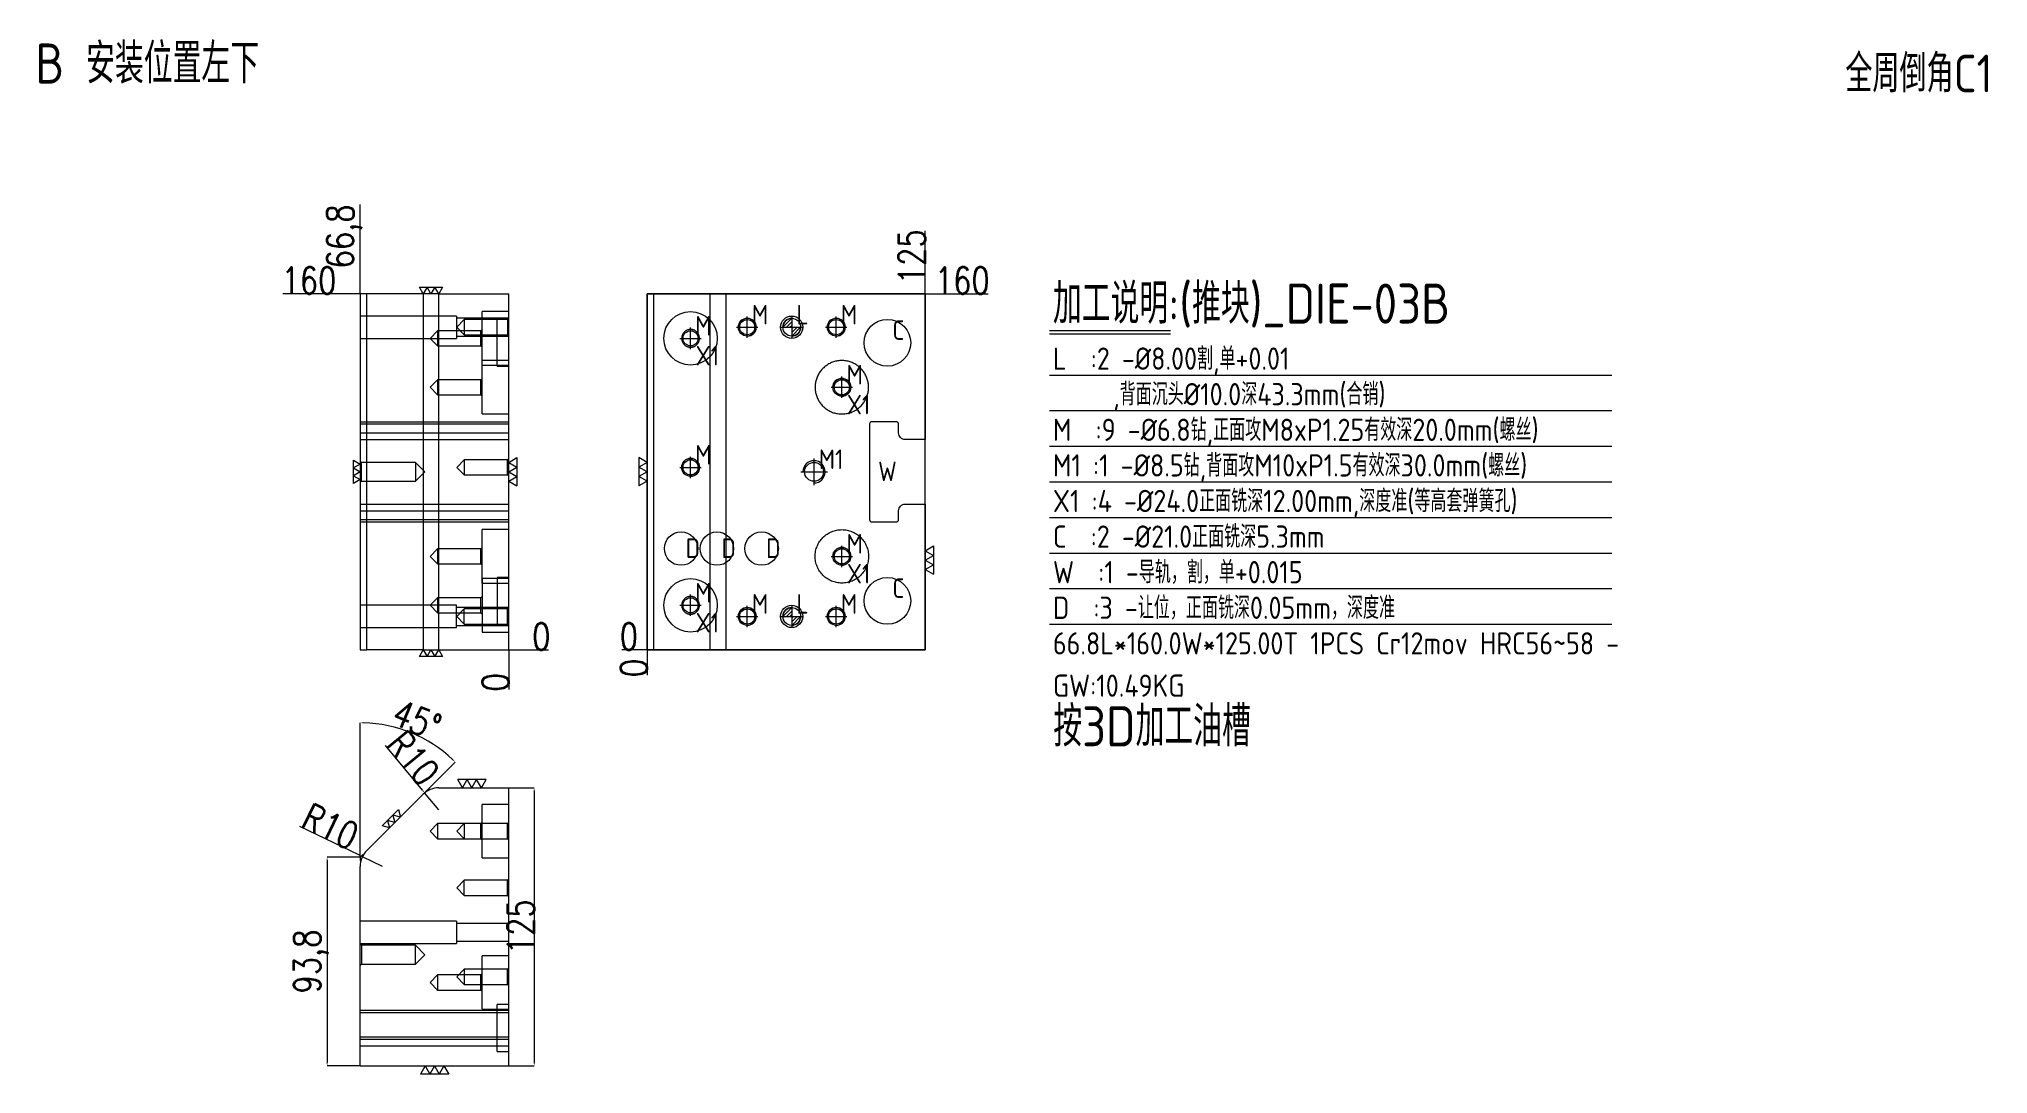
# Model space of a CAD drawing. Header units: millimetres. Extents: x 6620 to 7497, y 34779 to 35244.
import ezdxf

# ---------------------------------------------------------------- set-up
doc = ezdxf.new("R2010")
doc.units = ezdxf.units.MM
for name, pattern in [('CENTER', [0]), ('DASHED', [0]), ('DIVIDE', [0])]:
    doc.linetypes.add(name, pattern=pattern)
for name, color, linetype, lineweight in [('DIE', 20, 'Continuous', 20), ('DIE_W', 1, 'Continuous', 20), ('DIM', 4, 'Continuous', 20)]:
    doc.layers.add(name, color=color, linetype=linetype, lineweight=lineweight)
doc.styles.add('gbenor', font='gbenor.shx', dxfattribs={"bigfont": 'gbcbig.shx'})
doc.styles.add('TXT', font='txt.shx', dxfattribs={"width": 0.8, "bigfont": 'ctxt.shx'})
doc.dimstyles.new('零件', dxfattribs={"dimscale": 1.5, "dimtxt": 8, "dimasz": 1, "dimexe": 0, "dimexo": 0, "dimgap": 0, "dimtad": 1, "dimtxsty": 'TXT', "dimcen": 0, "dimclrd": 252, "dimclre": 252, "dimclrt": 4, "dimazin": 3, "dimtp": 0.001, "dimtm": 0.001, "dimtfac": 1, "dimtmove": 0, "dimatfit": 3, "dimlwd": 5, "dimlwe": 5})

# ---------------------------------------------------------------- blocks, each defined once
blk = doc.blocks.new('*D1109')
at = {"layer": 'Defpoints', "color": 0}
for p in [(6831.68, 34969.7), (6831.68, 34969.7), (6843.08, 34969.7)]:
    blk.add_point(p, dxfattribs=at)
at = {"layer": 'DIM', "color": 252, "lineweight": 5}
blk.add_line((6831.68, 34969.7), (6849.48, 34969.7), dxfattribs=at)
at = {"layer": 'DIM', "color": 4, "lineweight": 5, "insert": (6846.28, 34975.7), "char_height": 12, "attachment_point": 5, "style": 'TXT'}
blk.add_mtext('0', dxfattribs=at)
blk = doc.blocks.new('*D1110')
at = {"layer": 'Defpoints', "color": 0}
for p in [(6753.48, 35129.7), (6764.88, 35129.7), (6831.68, 34969.7)]:
    blk.add_point(p, dxfattribs=at)
at = {"layer": 'DIM', "color": 252, "lineweight": 5}
blk.add_line((6764.88, 35129.7), (6730.16, 35129.7), dxfattribs=at)
at = {"layer": 'DIM', "color": 4, "lineweight": 5, "insert": (6741.82, 35135.7), "char_height": 12, "attachment_point": 5, "style": 'TXT'}
blk.add_mtext('160', dxfattribs=at)
blk = doc.blocks.new('*D1111')
at = {"layer": 'Defpoints', "color": 0}
for p in [(6831.68, 34969.7), (6831.68, 34969.7), (6831.68, 34958.3)]:
    blk.add_point(p, dxfattribs=at)
at = {"layer": 'DIM', "color": 252, "lineweight": 5}
blk.add_line((6831.68, 34969.7), (6831.68, 34951.9), dxfattribs=at)
at = {"layer": 'DIM', "color": 4, "lineweight": 5, "insert": (6825.68, 34955.1), "char_height": 12, "attachment_point": 5, "rotation": 90, "style": 'TXT'}
blk.add_mtext('0', dxfattribs=at)
blk = doc.blocks.new('*D1112')
at = {"layer": 'Defpoints', "color": 0}
for p in [(6764.88, 35141.1), (6764.88, 35129.7), (6831.68, 34969.7)]:
    blk.add_point(p, dxfattribs=at)
at = {"layer": 'DIM', "color": 252, "lineweight": 5}
blk.add_line((6764.88, 35129.7), (6764.88, 35169.9), dxfattribs=at)
at = {"layer": 'DIM', "color": 4, "lineweight": 5, "insert": (6757.74, 35155.5), "char_height": 12, "attachment_point": 5, "rotation": 90, "style": 'TXT'}
blk.add_mtext('66,8', dxfattribs=at)
blk = doc.blocks.new('*D1113')
at = {"layer": 'Defpoints', "color": 0}
for p in [(6831.68, 34907.7), (6831.68, 34782.7), (6843.08, 34782.7)]:
    blk.add_point(p, dxfattribs=at)
at = {"layer": 'DIM', "color": 252, "lineweight": 5}
for p, q in [((6831.68, 34907.7), (6843.08, 34907.7)), ((6843.08, 34906.2), (6843.08, 34784.2)), ((6831.68, 34782.7), (6843.08, 34782.7))]:
    blk.add_line(p, q, dxfattribs=at)
at = {"layer": 'DIM', "color": 252}
for points in [[(6843.33, 34906.2), (6842.83, 34906.2), (6843.08, 34907.7)], [(6842.83, 34784.2), (6843.33, 34784.2), (6843.08, 34782.7)]]:
    blk.add_solid(points, dxfattribs=at)
at = {"layer": 'DIM', "color": 4, "lineweight": 5, "insert": (6837.08, 34845.2), "char_height": 12, "attachment_point": 5, "rotation": 90, "style": 'TXT'}
blk.add_mtext('125', dxfattribs=at)
blk = doc.blocks.new('*D1114')
at = {"layer": 'Defpoints', "color": 0}
for p in [(7018.86, 35129.7), (7023.86, 35129.7), (6893.86, 34969.7)]:
    blk.add_point(p, dxfattribs=at)
at = {"layer": 'DIM', "color": 252, "lineweight": 5}
blk.add_line((7018.86, 35129.7), (7047.17, 35129.7), dxfattribs=at)
at = {"layer": 'DIM', "color": 4, "lineweight": 5, "insert": (7035.52, 35135.7), "char_height": 12, "attachment_point": 5, "style": 'TXT'}
blk.add_mtext('160', dxfattribs=at)
blk = doc.blocks.new('*D1115')
at = {"layer": 'Defpoints', "color": 0}
for p in [(6888.86, 34969.7), (6893.86, 34969.7), (6893.86, 34969.7)]:
    blk.add_point(p, dxfattribs=at)
at = {"layer": 'DIM', "color": 252, "lineweight": 5}
blk.add_line((6893.86, 34969.7), (6882.46, 34969.7), dxfattribs=at)
at = {"layer": 'DIM', "color": 4, "lineweight": 5, "insert": (6885.66, 34975.7), "char_height": 12, "attachment_point": 5, "style": 'TXT'}
blk.add_mtext('0', dxfattribs=at)
blk = doc.blocks.new('*D1116')
at = {"layer": 'Defpoints', "color": 0}
for p in [(6893.86, 34969.7), (6893.86, 34969.7), (6893.86, 34964.7)]:
    blk.add_point(p, dxfattribs=at)
at = {"layer": 'DIM', "color": 252, "lineweight": 5}
blk.add_line((6893.86, 34969.7), (6893.86, 34958.3), dxfattribs=at)
at = {"layer": 'DIM', "color": 4, "lineweight": 5, "insert": (6887.86, 34961.5), "char_height": 12, "attachment_point": 5, "rotation": 90, "style": 'TXT'}
blk.add_mtext('0', dxfattribs=at)
blk = doc.blocks.new('*D1117')
at = {"layer": 'Defpoints', "color": 0}
for p in [(7018.86, 35134.7), (7018.86, 35129.7), (6893.86, 34969.7)]:
    blk.add_point(p, dxfattribs=at)
at = {"layer": 'DIM', "color": 252, "lineweight": 5}
blk.add_line((7018.86, 35129.7), (7018.86, 35158.02), dxfattribs=at)
at = {"layer": 'DIM', "color": 4, "lineweight": 5, "insert": (7012.86, 35146.36), "char_height": 12, "attachment_point": 5, "rotation": 90, "style": 'TXT'}
blk.add_mtext('125', dxfattribs=at)
blk = doc.blocks.new('pg_hx_L0')
at = {"color": 230}
for p, q in [((-0.6, 0), (0.6, 0)), ((-0.5, 0), (0, 0.5)), ((-0.3, 0), (0, 0.3)), ((-0.1, 0), (0, 0.1)), ((0, 0.6), (0, -0.6)), ((0.1, 0), (0, -0.1)), ((0.5, 0), (0, -0.5)), ((0.3, 0), (0, -0.3))]:
    blk.add_line(p, q, dxfattribs=at)
for start, end in [(90, 180), (270, 0)]:
    blk.add_arc((0, 0), 0.5, start, end, dxfattribs=at)
blk = doc.blocks.new('pg_hx_LLL0')
blk.add_blockref('pg_hx_L0', (0, 0))
blk = doc.blocks.new('*D1118')
at = {"layer": 'Defpoints', "color": 0}
for p in [(6764.88, 34876.5), (6749.99, 34782.7), (6764.88, 34782.7)]:
    blk.add_point(p, dxfattribs=at)
at = {"layer": 'DIM', "color": 252, "linetype": 'Continuous', "lineweight": 5}
for p, q in [((6764.88, 34876.5), (6749.99, 34876.5)), ((6749.99, 34875), (6749.99, 34784.2)), ((6764.88, 34782.7), (6749.99, 34782.7))]:
    blk.add_line(p, q, dxfattribs=at)
at = {"layer": 'DIM', "color": 252}
for points in [[(6750.24, 34875), (6749.74, 34875), (6749.99, 34876.5)], [(6749.74, 34784.2), (6750.24, 34784.2), (6749.99, 34782.7)]]:
    blk.add_solid(points, dxfattribs=at)
at = {"layer": 'DIM', "color": 4, "lineweight": 5, "insert": (6742.85, 34829.6), "char_height": 12, "attachment_point": 5, "rotation": 90, "style": 'TXT'}
blk.add_mtext('93,8', dxfattribs=at)
blk = doc.blocks.new('*D1119')
at = {"layer": 'Defpoints', "color": 0}
for p in [(6795.08, 34928.82), (6793.15, 34904.78), (6764.88, 34872.36), (6767.81, 34879.43), (6764.88, 34782.7)]:
    blk.add_point(p, dxfattribs=at)
at = {"layer": 'DIM', "color": 252, "linetype": 'Continuous', "lineweight": 5}
for p, q in [((6764.88, 34876.5), (6764.88, 34936.91)), ((6793.15, 34904.78), (6807.59, 34919.22))]:
    blk.add_line(p, q, dxfattribs=at)
blk.add_arc((6764.88, 34876.5), 60.41, 46.42279, 88.57722, dxfattribs=at)
at = {"layer": 'DIM', "color": 252}
for points in [[(6766.38, 34937.14), (6766.38, 34936.64), (6764.88, 34936.91)], [(6806.34, 34920.09), (6806.69, 34920.44), (6807.59, 34919.22)]]:
    blk.add_solid(points, dxfattribs=at)
at = {"layer": 'DIM', "color": 4, "lineweight": 5, "insert": (6790.4, 34938.12), "char_height": 12, "attachment_point": 5, "rotation": 337.5, "style": 'TXT'}
blk.add_mtext('45%%d', dxfattribs=at)
blk = doc.blocks.new('*D1120')
at = {"layer": 'Defpoints', "color": 0}
for p in [(6765.88, 34876.71), (6774.88, 34872.36)]:
    blk.add_point(p, dxfattribs=at)
at = {"layer": 'DIM', "color": 252, "linetype": 'Continuous', "lineweight": 5}
for p, q in [((6764.53, 34877.37), (6737.77, 34890.31)), ((6774.88, 34872.36), (6765.88, 34876.71))]:
    blk.add_line(p, q, dxfattribs=at)
at = {"layer": 'DIM', "color": 252}
blk.add_solid([(6764.42, 34877.14), (6764.63, 34877.59), (6765.88, 34876.71)], dxfattribs=at)
at = {"layer": 'DIM', "color": 4, "lineweight": 5, "insert": (6751.49, 34890.33), "char_height": 12, "attachment_point": 5, "rotation": 334.19487, "style": 'TXT'}
blk.add_mtext('R10', dxfattribs=at)
blk = doc.blocks.new('*D1121')
at = {"layer": 'Defpoints', "color": 0}
for p in [(6793.85, 34905.41), (6800.22, 34897.7)]:
    blk.add_point(p, dxfattribs=at)
at = {"layer": 'DIM', "color": 252, "linetype": 'Continuous', "lineweight": 5}
for p, q in [((6792.89, 34906.57), (6776.2, 34926.74)), ((6800.22, 34897.7), (6793.85, 34905.41))]:
    blk.add_line(p, q, dxfattribs=at)
at = {"layer": 'DIM', "color": 252}
blk.add_solid([(6792.7, 34906.41), (6793.09, 34906.72), (6793.85, 34905.41)], dxfattribs=at)
at = {"layer": 'DIM', "color": 4, "lineweight": 5, "insert": (6788.69, 34921.06), "char_height": 12, "attachment_point": 5, "rotation": 309.59437, "style": 'TXT'}
blk.add_mtext('R10', dxfattribs=at)

msp = doc.modelspace()

# ---------------------------------------------------------------- linework, layer by layer
at = {"layer": 'DIE', "color": 2, "linetype": 'Continuous', "lineweight": 5}
for p, q in [((6767.808, 35129.704), (6764.879, 35129.704)), ((6764.879, 35129.704), (6764.879, 34969.704)), ((6793.151, 35129.704), (6767.808, 35129.704)), ((6800.222, 35129.704), (6793.151, 35129.704)), ((6800.222, 35129.704), (6831.679, 35129.704)), ((6831.679, 34969.704), (6831.679, 35129.704)), ((6893.861, 35129.704), (7018.861, 35129.704)), ((6893.861, 34969.704), (6893.861, 35129.704)), ((7018.861, 35129.704), (7018.861, 35064.204)), ((7018.861, 35035.204), (7018.861, 34969.704)), ((6764.879, 34969.704), (6767.808, 34969.704)), ((6793.151, 34969.704), (6767.808, 34969.704)), ((6793.151, 34969.704), (6800.222, 34969.704)), ((6800.222, 34969.704), (6831.679, 34969.704)), ((7018.861, 34969.704), (6893.861, 34969.704)), ((6800.222, 34907.704), (6831.679, 34907.704)), ((6831.679, 34782.704), (6831.679, 34907.704)), ((6793.151, 34904.775), (6767.808, 34879.432)), ((6764.879, 34782.704), (6764.879, 34872.361)), ((6764.879, 34782.704), (6831.679, 34782.704))]:
    msp.add_line(p, q, dxfattribs=at)
at = {"layer": 'DIE', "color": 155, "linetype": 'Continuous', "lineweight": 5}
for p, q in [((6767.808, 34969.704), (6767.808, 35129.704)), ((6793.151, 35129.704), (6793.151, 34969.704)), ((6800.222, 34969.704), (6800.222, 35129.704))]:
    msp.add_line(p, q, dxfattribs=at)
at = {"layer": 'DIE', "color": 155, "linetype": 'DASHED', "lineweight": 5, "ltscale": 0.518192}
for p, q in [((6896.789, 35129.704), (6896.789, 34969.704)), ((6922.133, 34969.704), (6922.133, 35129.704)), ((6929.204, 35129.704), (6929.204, 34969.704)), ((6764.879, 35071.204), (6831.679, 35071.204)), ((6764.879, 35071.204), (6831.679, 35071.204)), ((6764.879, 35067.204), (6831.679, 35067.204)), ((6764.879, 35032.204), (6831.679, 35032.204)), ((6764.879, 35028.204), (6831.679, 35028.204)), ((6764.879, 35028.204), (6831.679, 35028.204)), ((6764.879, 34806.674), (6831.679, 34806.674)), ((6764.879, 34806.674), (6831.679, 34806.674)), ((6764.879, 34795.674), (6831.679, 34795.674)), ((6764.879, 34795.674), (6831.679, 34795.674)), ((6764.879, 34791.674), (6831.679, 34791.674)), ((6764.879, 34791.674), (6831.679, 34791.674))]:
    msp.add_line(p, q, dxfattribs=at)
at = {"layer": 'DIE', "color": 31, "linetype": 'DASHED', "lineweight": 5, "ltscale": 0.518192}
for p, q in [((6808.179, 35119.704), (6764.879, 35119.704)), ((6808.179, 35119.704), (6808.179, 35114.704)), ((6831.679, 35121.706), (6819.679, 35121.706)), ((6831.679, 35118.204), (6826.379, 35118.204)), ((6826.379, 35097.204), (6826.379, 35118.204)), ((6764.879, 35109.704), (6808.179, 35109.704)), ((6808.179, 35114.704), (6808.179, 35109.704)), ((6831.679, 35099.706), (6819.679, 35099.706)), ((6819.679, 35075.703), (6819.679, 35099.706)), ((6819.679, 35097.703), (6831.679, 35097.703)), ((6826.379, 35097.204), (6831.679, 35097.204)), ((6819.679, 35075.703), (6831.679, 35075.703)), ((6831.679, 35023.706), (6819.679, 35023.706)), ((6819.679, 34999.703), (6819.679, 35023.706)), ((6831.679, 35001.706), (6819.679, 35001.706)), ((6819.679, 34999.703), (6831.679, 34999.703)), ((6831.679, 35002.204), (6826.379, 35002.204)), ((6826.379, 35002.204), (6826.379, 34981.204)), ((6808.179, 34989.704), (6764.879, 34989.704)), ((6808.179, 34984.704), (6808.179, 34989.704)), ((6764.879, 34979.704), (6808.179, 34979.704)), ((6808.179, 34979.704), (6808.179, 34984.704)), ((6819.679, 34977.703), (6831.679, 34977.703)), ((6826.379, 34981.204), (6831.679, 34981.204)), ((6831.679, 34900.176), (6819.679, 34900.176)), ((6819.679, 34876.173), (6819.679, 34900.176)), ((6819.679, 34876.173), (6831.679, 34876.173)), ((6808.179, 34847.704), (6764.879, 34847.704)), ((6808.179, 34847.704), (6808.179, 34837.704)), ((6764.879, 34837.704), (6808.179, 34837.704)), ((6831.679, 34832.176), (6819.679, 34832.176)), ((6819.679, 34808.173), (6819.679, 34832.176)), ((6819.679, 34808.173), (6831.679, 34808.173)), ((6831.679, 34810.204), (6826.379, 34810.204)), ((6826.379, 34789.204), (6826.379, 34810.204)), ((6826.379, 34789.204), (6831.679, 34789.204))]:
    msp.add_line(p, q, dxfattribs=at)
at = {"layer": 'DIE', "color": 5, "linetype": 'DASHED', "lineweight": 5, "ltscale": 0.518192}
for p, q in [((6811.679, 35118.107), (6808.276, 35114.704)), ((6831.082, 35118.107), (6811.679, 35118.107)), ((6811.679, 35118.107), (6811.679, 35111.301)), ((6831.679, 35118.704), (6831.082, 35118.107)), ((6831.082, 35118.107), (6831.082, 35111.301)), ((6799.679, 35113.107), (6796.276, 35109.704)), ((6796.276, 35109.704), (6799.679, 35106.301)), ((6819.082, 35113.107), (6799.679, 35113.107)), ((6799.679, 35113.107), (6799.679, 35109.704)), ((6799.679, 35109.704), (6799.679, 35106.301)), ((6808.276, 35114.704), (6811.679, 35111.301)), ((6811.679, 35111.301), (6831.082, 35111.301)), ((6819.679, 35113.704), (6819.082, 35113.107)), ((6819.082, 35106.301), (6819.082, 35113.107)), ((6831.082, 35111.301), (6831.679, 35110.704)), ((6799.679, 35106.301), (6819.082, 35106.301)), ((6819.082, 35106.301), (6819.679, 35105.704)), ((6799.679, 35091.107), (6796.276, 35087.704)), ((6819.082, 35091.107), (6799.679, 35091.107)), ((6799.679, 35091.107), (6799.679, 35087.704)), ((6819.679, 35091.704), (6819.082, 35091.107)), ((6819.082, 35084.301), (6819.082, 35091.107)), ((6796.276, 35087.704), (6799.679, 35084.301)), ((6799.679, 35087.704), (6799.679, 35084.301)), ((6799.679, 35084.301), (6819.082, 35084.301)), ((6819.082, 35084.301), (6819.679, 35083.704)), ((6765.426, 35053.957), (6764.879, 35054.504)), ((6789.679, 35053.957), (6765.426, 35053.957)), ((6765.426, 35049.704), (6765.426, 35053.957)), ((6765.426, 35045.451), (6765.426, 35049.704)), ((6793.932, 35049.704), (6789.679, 35053.957)), ((6789.679, 35053.957), (6789.679, 35045.451)), ((6789.679, 35045.451), (6793.932, 35049.704)), ((6811.679, 35055.107), (6808.276, 35051.704)), ((6808.276, 35051.704), (6811.679, 35048.301)), ((6831.082, 35055.107), (6811.679, 35055.107)), ((6811.679, 35055.107), (6811.679, 35051.704)), ((6811.679, 35051.704), (6811.679, 35048.301)), ((6811.679, 35048.301), (6831.082, 35048.301)), ((6831.679, 35055.704), (6831.082, 35055.107)), ((6831.082, 35048.301), (6831.082, 35055.107)), ((6831.082, 35048.301), (6831.679, 35047.704)), ((6764.879, 35044.904), (6765.426, 35045.451)), ((6765.426, 35045.451), (6789.679, 35045.451)), ((6799.679, 35015.107), (6796.276, 35011.704)), ((6819.082, 35015.107), (6799.679, 35015.107)), ((6799.679, 35015.107), (6799.679, 35011.704)), ((6819.679, 35015.704), (6819.082, 35015.107)), ((6819.082, 35008.301), (6819.082, 35015.107)), ((6796.276, 35011.704), (6799.679, 35008.301)), ((6799.679, 35011.704), (6799.679, 35008.301)), ((6799.679, 35008.301), (6819.082, 35008.301)), ((6819.082, 35008.301), (6819.679, 35007.704)), ((6799.679, 34993.107), (6796.276, 34989.704)), ((6796.276, 34989.704), (6799.679, 34986.301)), ((6819.082, 34993.107), (6799.679, 34993.107)), ((6799.679, 34993.107), (6799.679, 34989.704)), ((6799.679, 34989.704), (6799.679, 34986.301)), ((6799.679, 34986.301), (6819.082, 34986.301)), ((6811.679, 34988.107), (6808.276, 34984.704)), ((6831.082, 34988.107), (6811.679, 34988.107)), ((6811.679, 34981.301), (6811.679, 34988.107)), ((6819.679, 34993.704), (6819.082, 34993.107)), ((6819.082, 34986.301), (6819.082, 34993.107)), ((6819.082, 34986.301), (6819.679, 34985.704)), ((6831.679, 34988.704), (6831.082, 34988.107)), ((6831.082, 34981.301), (6831.082, 34988.107)), ((6808.276, 34984.704), (6811.679, 34981.301)), ((6811.679, 34981.301), (6831.082, 34981.301)), ((6831.082, 34981.301), (6831.679, 34980.704)), ((6799.679, 34891.577), (6796.276, 34888.174)), ((6819.082, 34891.577), (6799.679, 34891.577)), ((6799.679, 34891.577), (6799.679, 34884.771)), ((6811.679, 34891.577), (6808.276, 34888.174)), ((6811.679, 34891.577), (6811.679, 34884.771)), ((6819.679, 34892.174), (6819.082, 34891.577)), ((6831.082, 34891.577), (6819.082, 34891.577)), ((6819.082, 34884.771), (6819.082, 34891.577)), ((6831.679, 34892.174), (6831.082, 34891.577)), ((6831.082, 34884.771), (6831.082, 34891.577)), ((6796.276, 34888.174), (6799.679, 34884.771)), ((6799.679, 34884.771), (6819.082, 34884.771)), ((6808.276, 34888.174), (6811.679, 34884.771)), ((6819.082, 34884.771), (6831.082, 34884.771)), ((6819.082, 34884.771), (6819.679, 34884.174)), ((6831.082, 34884.771), (6831.679, 34884.174)), ((6811.679, 34866.107), (6808.276, 34862.704)), ((6831.082, 34866.107), (6811.679, 34866.107)), ((6811.679, 34862.704), (6811.679, 34866.107)), ((6831.679, 34866.704), (6831.082, 34866.107)), ((6831.082, 34859.301), (6831.082, 34866.107)), ((6808.276, 34862.704), (6811.679, 34859.301)), ((6811.679, 34859.301), (6811.679, 34862.704)), ((6811.679, 34859.301), (6831.082, 34859.301)), ((6831.082, 34859.301), (6831.679, 34858.704)), ((6765.426, 34836.927), (6764.879, 34837.474)), ((6789.679, 34836.927), (6765.426, 34836.927)), ((6765.426, 34836.927), (6765.426, 34828.421)), ((6793.932, 34832.674), (6789.679, 34836.927)), ((6789.679, 34828.421), (6789.679, 34836.927)), ((6764.879, 34827.874), (6765.426, 34828.421)), ((6765.426, 34828.421), (6789.679, 34828.421)), ((6789.679, 34828.421), (6793.932, 34832.674)), ((6799.679, 34823.577), (6796.276, 34820.174)), ((6796.276, 34820.174), (6799.679, 34816.771)), ((6819.082, 34823.577), (6799.679, 34823.577)), ((6799.679, 34823.577), (6799.679, 34816.771)), ((6811.679, 34826.107), (6808.276, 34822.704)), ((6808.276, 34822.704), (6811.679, 34819.301)), ((6831.082, 34826.107), (6811.679, 34826.107)), ((6811.679, 34826.107), (6811.679, 34819.301)), ((6819.679, 34824.174), (6819.082, 34823.577)), ((6819.082, 34816.771), (6819.082, 34823.577)), ((6831.679, 34826.704), (6831.082, 34826.107)), ((6831.082, 34819.301), (6831.082, 34826.107)), ((6799.679, 34816.771), (6819.082, 34816.771)), ((6811.679, 34819.301), (6831.082, 34819.301)), ((6819.082, 34816.771), (6819.679, 34816.174)), ((6831.082, 34819.301), (6831.679, 34818.704))]:
    msp.add_line(p, q, dxfattribs=at)
at = {"layer": 'DIE', "color": 2, "linetype": 'DASHED', "lineweight": 5, "ltscale": 0.518192}
for p, q in [((6819.679, 35097.703), (6819.679, 35121.706)), ((6831.679, 35022.679), (6831.629, 35022.679)), ((6831.629, 35007.679), (6831.629, 35022.679)), ((6831.629, 35007.679), (6831.679, 35007.679)), ((6819.679, 35001.706), (6819.679, 34977.703)), ((6831.679, 34899.924), (6831.629, 34899.924)), ((6831.629, 34884.924), (6831.629, 34899.924)), ((6831.629, 34884.924), (6831.679, 34884.924)), ((6831.679, 34883.824), (6831.629, 34883.824)), ((6831.629, 34868.824), (6831.629, 34883.824)), ((6831.629, 34868.824), (6831.679, 34868.824)), ((6831.679, 34863.724), (6831.629, 34863.724)), ((6831.629, 34848.724), (6831.629, 34863.724)), ((6831.629, 34848.724), (6831.679, 34848.724))]:
    msp.add_line(p, q, dxfattribs=at)
at = {"layer": 'DIE', "color": 8, "linetype": 'DIVIDE', "lineweight": 5, "ltscale": 0.01}
for p, q in [((6766.021, 34877.645), (6764.879, 34876.503)), ((6764.879, 34876.503), (6764.879, 34874.887))]:
    msp.add_line(p, q, dxfattribs=at)
at = {"layer": 'DIE', "color": 1, "linetype": 'Continuous', "lineweight": 5}
msp.add_lwpolyline([(7018.861, 35064.204), (7009.891, 35064.204, -0.4142136), (7006.891, 35067.204), (7006.891, 35071.204, 0.4142136), (7005.891, 35072.204), (6994.891, 35072.204, 0.4142136), (6993.891, 35071.204), (6993.891, 35028.204, 0.4142136), (6994.891, 35027.204), (7005.891, 35027.204, 0.4142136), (7006.891, 35028.204), (7006.891, 35032.204, -0.4142136), (7009.891, 35035.204), (7018.861, 35035.204)], format="xyb", dxfattribs=at)
at = {"layer": 'DIE', "color": 2, "linetype": 'Continuous', "lineweight": 5}
for centre, radius in [((6913.391, 35109.704), 12.002), ((6938.861, 35114.704), 4), ((6978.861, 35114.704), 4), ((7001.861, 35107.704), 10.5), ((6981.391, 35087.704), 4), ((6913.391, 35051.704), 4), ((6909.141, 35015.179), 7.5), ((6925.241, 35015.179), 7.5), ((6945.341, 35015.179), 7.5), ((6981.391, 35011.704), 4), ((6913.391, 34989.704), 12.002), ((7001.861, 34991.704), 10.5), ((6938.861, 34984.704), 4), ((6978.861, 34984.704), 4)]:
    msp.add_circle(centre, radius, dxfattribs=at)
at = {"layer": 'DIE', "color": 42, "linetype": 'Continuous', "lineweight": 5}
for centre in [(6938.861, 35114.704), (6978.861, 35114.704), (6913.391, 35109.704), (6981.391, 35087.704), (6913.391, 35051.704), (6981.391, 35011.704), (6913.391, 34989.704), (6938.861, 34984.704), (6978.861, 34984.704)]:
    msp.add_circle(centre, 3.403, dxfattribs=at)
at = {"layer": 'DIE', "color": 30, "linetype": 'DASHED', "lineweight": 5, "ltscale": 0.518192}
for centre, radius in [((6958.861, 35114.704), 5), ((6968.891, 35049.704), 4.253), ((6958.861, 34984.704), 5)]:
    msp.add_circle(centre, radius, dxfattribs=at)
at = {"layer": 'DIE', "color": 1, "linetype": 'Continuous', "lineweight": 5}
for centre in [(6958.861, 35114.704), (6958.861, 34984.704)]:
    msp.add_circle(centre, 4, dxfattribs=at)
at = {"layer": 'DIE', "color": 42, "linetype": 'Continuous', "lineweight": 5}
for centre in [(6938.861, 35114.704), (6978.861, 35114.704), (6913.391, 35109.704), (6981.391, 35087.704), (6913.391, 35051.704), (6981.391, 35011.704), (6913.391, 34989.704), (6938.861, 34984.704), (6978.861, 34984.704)]:
    msp.add_arc(centre, 4, 270, 180, dxfattribs=at)
at = {"layer": 'DIE', "color": 30, "linetype": 'DASHED', "lineweight": 5, "ltscale": 0.518192}
msp.add_arc((6968.891, 35049.704), 5, 270, 180, dxfattribs=at)
at = {"layer": 'DIE', "color": 2, "linetype": 'Continuous', "lineweight": 5}
for centre, start, end in [((6800.222, 34897.704), 90, 135), ((6774.879, 34872.361), 135, 180)]:
    msp.add_arc(centre, 10, start, end, dxfattribs=at)
for points, knots in [([(6913.391, 35113.704), (6913.522, 35113.704), (6913.784, 35113.692), (6914.172, 35113.634), (6914.553, 35113.539), (6914.924, 35113.405), (6915.28, 35113.238), (6915.617, 35113.036), (6915.932, 35112.802), (6916.223, 35112.537), (6916.488, 35112.246), (6916.722, 35111.931), (6916.924, 35111.594), (6917.092, 35111.237), (6917.225, 35110.867), (6917.321, 35110.486), (6917.378, 35110.098), (6917.397, 35109.704), (6917.378, 35109.311), (6917.321, 35108.922), (6917.225, 35108.542), (6917.092, 35108.171), (6916.924, 35107.815), (6916.723, 35107.478), (6916.488, 35107.163), (6916.223, 35106.871), (6915.932, 35106.606), (6915.617, 35106.372), (6915.28, 35106.171), (6914.924, 35106.003), (6914.553, 35105.869), (6914.173, 35105.774), (6913.784, 35105.717), (6913.391, 35105.698), (6912.997, 35105.716), (6912.609, 35105.774), (6912.228, 35105.869), (6911.858, 35106.003), (6911.501, 35106.17), (6911.164, 35106.372), (6910.849, 35106.606), (6910.558, 35106.871), (6910.293, 35107.162), (6910.059, 35107.478), (6909.857, 35107.814), (6909.689, 35108.171), (6909.556, 35108.541), (6909.46, 35108.922), (6909.403, 35109.31), (6909.384, 35109.704), (6909.403, 35110.097), (6909.46, 35110.486), (6909.556, 35110.866), (6909.689, 35111.237), (6909.857, 35111.593), (6910.059, 35111.93), (6910.293, 35112.245), (6910.558, 35112.537), (6910.849, 35112.802), (6911.164, 35113.036), (6911.501, 35113.237), (6911.857, 35113.405), (6912.228, 35113.539), (6912.609, 35113.634), (6912.997, 35113.692), (6913.259, 35113.704), (6913.391, 35113.704)], [0, 0, 0, 0, 0.0156973, 0.0312446, 0.0467946, 0.0624997, 0.0781932, 0.0937392, 0.1092905, 0.1249997, 0.1406932, 0.1562392, 0.1717905, 0.1874997, 0.2031932, 0.2187392, 0.2342905, 0.2499997, 0.2656932, 0.2812392, 0.2967905, 0.3124997, 0.3281932, 0.3437392, 0.3592905, 0.3749997, 0.3906932, 0.4062392, 0.4217905, 0.4374997, 0.4531932, 0.4687392, 0.4842905, 0.4999997, 0.5156932, 0.5312392, 0.5467905, 0.5624997, 0.5781932, 0.5937392, 0.6092905, 0.6249997, 0.6406932, 0.6562392, 0.6717905, 0.6874997, 0.7031932, 0.7187392, 0.7342905, 0.7499997, 0.7656932, 0.7812392, 0.7967905, 0.8124997, 0.8281932, 0.8437392, 0.8592905, 0.8749997, 0.8906932, 0.9062392, 0.9217905, 0.9374997, 0.9531972, 0.9687446, 0.9842946, 1, 1, 1, 1]), ([(6969.389, 35087.704), (6969.389, 35088.02), (6969.413, 35088.65), (6969.523, 35089.586), (6969.706, 35090.507), (6969.963, 35091.414), (6970.291, 35092.301), (6970.687, 35093.161), (6971.146, 35093.984), (6971.668, 35094.765), (6972.252, 35095.505), (6972.896, 35096.199), (6973.59, 35096.842), (6974.329, 35097.426), (6975.11, 35097.948), (6975.933, 35098.408), (6976.793, 35098.803), (6977.68, 35099.132), (6978.587, 35099.388), (6979.509, 35099.572), (6980.445, 35099.682), (6981.39, 35099.718), (6982.336, 35099.682), (6983.272, 35099.572), (6984.193, 35099.389), (6985.1, 35099.132), (6985.988, 35098.803), (6986.848, 35098.408), (6987.67, 35097.948), (6988.452, 35097.427), (6989.191, 35096.842), (6989.885, 35096.199), (6990.529, 35095.505), (6991.113, 35094.766), (6991.635, 35093.984), (6992.094, 35093.161), (6992.49, 35092.302), (6992.818, 35091.414), (6993.075, 35090.507), (6993.258, 35089.586), (6993.368, 35088.65), (6993.404, 35087.704), (6993.368, 35086.759), (6993.258, 35085.823), (6993.075, 35084.901), (6992.818, 35083.994), (6992.49, 35083.107), (6992.095, 35082.247), (6991.635, 35081.424), (6991.113, 35080.643), (6990.529, 35079.903), (6989.886, 35079.209), (6989.191, 35078.566), (6988.452, 35077.982), (6987.671, 35077.46), (6986.848, 35077), (6985.988, 35076.605), (6985.101, 35076.276), (6984.194, 35076.02), (6983.273, 35075.836), (6982.336, 35075.727), (6981.391, 35075.69), (6980.445, 35075.726), (6979.509, 35075.836), (6978.588, 35076.019), (6977.681, 35076.276), (6976.793, 35076.605), (6975.933, 35077), (6975.111, 35077.46), (6974.33, 35077.982), (6973.59, 35078.566), (6972.896, 35079.209), (6972.253, 35079.903), (6971.668, 35080.643), (6971.146, 35081.424), (6970.687, 35082.247), (6970.292, 35083.107), (6969.963, 35083.994), (6969.706, 35084.901), (6969.523, 35085.822), (6969.413, 35086.758), (6969.389, 35087.388), (6969.389, 35087.704)], [0, 0, 0, 0, 0.0125766, 0.0250369, 0.0374587, 0.0499204, 0.0624999, 0.0750751, 0.0875347, 0.0999565, 0.112419, 0.1249999, 0.1375751, 0.1500347, 0.1624565, 0.174919, 0.1874999, 0.2000751, 0.2125347, 0.2249565, 0.237419, 0.2499999, 0.2625751, 0.2750347, 0.2874565, 0.299919, 0.3124999, 0.3250751, 0.3375347, 0.3499565, 0.362419, 0.3749999, 0.3875751, 0.4000347, 0.4124565, 0.424919, 0.4374999, 0.4500751, 0.4625347, 0.4749565, 0.487419, 0.4999999, 0.5125751, 0.5250347, 0.5374565, 0.549919, 0.5624999, 0.5750751, 0.5875347, 0.5999565, 0.612419, 0.6249999, 0.6375751, 0.6500347, 0.6624565, 0.674919, 0.6874999, 0.7000751, 0.7125347, 0.7249565, 0.737419, 0.7499999, 0.7625751, 0.7750347, 0.7874565, 0.799919, 0.8124999, 0.8250751, 0.8375347, 0.8499565, 0.862419, 0.8749999, 0.8875751, 0.9000347, 0.9124565, 0.924919, 0.9374999, 0.9500766, 0.9625369, 0.9749587, 0.9874205, 1, 1, 1, 1]), ([(6969.389, 35011.704), (6969.389, 35011.311), (6969.408, 35010.919), (6969.485, 35010.137), (6969.543, 35009.748), (6969.696, 35008.977), (6969.792, 35008.596), (6970.02, 35007.844), (6970.152, 35007.474), (6970.453, 35006.748), (6970.621, 35006.393), (6970.991, 35005.7), (6971.193, 35005.363), (6971.63, 35004.71), (6971.864, 35004.394), (6972.362, 35003.787), (6972.626, 35003.495), (6973.182, 35002.94), (6973.473, 35002.676), (6974.08, 35002.178), (6974.396, 35001.943), (6975.049, 35001.507), (6975.387, 35001.305), (6976.079, 35000.934), (6976.435, 35000.766), (6977.161, 35000.466), (6977.531, 35000.333), (6978.283, 35000.105), (6978.664, 35000.01), (6979.434, 34999.857), (6979.823, 34999.799), (6980.605, 34999.722), (6980.998, 34999.703), (6981.783, 34999.703), (6982.176, 34999.722), (6982.958, 34999.799), (6983.347, 34999.857), (6984.117, 35000.01), (6984.499, 35000.105), (6985.25, 35000.333), (6985.62, 35000.466), (6986.346, 35000.766), (6986.702, 35000.934), (6987.394, 35001.305), (6987.732, 35001.507), (6988.385, 35001.943), (6988.701, 35002.178), (6989.308, 35002.676), (6989.599, 35002.94), (6990.155, 35003.495), (6990.419, 35003.787), (6990.917, 35004.394), (6991.151, 35004.71), (6991.588, 35005.363), (6991.79, 35005.7), (6992.16, 35006.393), (6992.328, 35006.748), (6992.629, 35007.474), (6992.761, 35007.844), (6992.989, 35008.596), (6993.085, 35008.977), (6993.238, 35009.748), (6993.296, 35010.137), (6993.373, 35010.919), (6993.392, 35011.311), (6993.392, 35012.097), (6993.373, 35012.49), (6993.296, 35013.271), (6993.238, 35013.66), (6993.085, 35014.431), (6992.989, 35014.812), (6992.761, 35015.564), (6992.629, 35015.934), (6992.328, 35016.66), (6992.16, 35017.015), (6991.79, 35017.708), (6991.588, 35018.045), (6991.151, 35018.698), (6990.917, 35019.014), (6990.419, 35019.621), (6990.155, 35019.913), (6989.599, 35020.468), (6989.308, 35020.732), (6988.701, 35021.23), (6988.385, 35021.465), (6987.732, 35021.901), (6987.394, 35022.103), (6986.702, 35022.474), (6986.346, 35022.642), (6985.62, 35022.942), (6985.25, 35023.075), (6984.499, 35023.303), (6984.117, 35023.398), (6983.347, 35023.552), (6982.958, 35023.609), (6982.176, 35023.686), (6981.783, 35023.706), (6980.998, 35023.706), (6980.605, 35023.686), (6979.823, 35023.609), (6979.434, 35023.552), (6978.664, 35023.398), (6978.283, 35023.303), (6977.531, 35023.075), (6977.161, 35022.942), (6976.435, 35022.642), (6976.079, 35022.474), (6975.387, 35022.103), (6975.049, 35021.901), (6974.396, 35021.465), (6974.08, 35021.23), (6973.473, 35020.732), (6973.182, 35020.468), (6972.626, 35019.913), (6972.362, 35019.621), (6971.864, 35019.014), (6971.63, 35018.698), (6971.193, 35018.045), (6970.991, 35017.708), (6970.621, 35017.015), (6970.453, 35016.66), (6970.152, 35015.934), (6970.02, 35015.564), (6969.792, 35014.812), (6969.696, 35014.431), (6969.543, 35013.66), (6969.485, 35013.271), (6969.408, 35012.49), (6969.389, 35012.097), (6969.389, 35011.704)], [0, 0, 0, 0, 0.015625, 0.015625, 0.03125, 0.03125, 0.046875, 0.046875, 0.0625, 0.0625, 0.078125, 0.078125, 0.09375, 0.09375, 0.109375, 0.109375, 0.125, 0.125, 0.140625, 0.140625, 0.15625, 0.15625, 0.171875, 0.171875, 0.1875, 0.1875, 0.203125, 0.203125, 0.21875, 0.21875, 0.234375, 0.234375, 0.25, 0.25, 0.265625, 0.265625, 0.28125, 0.28125, 0.296875, 0.296875, 0.3125, 0.3125, 0.328125, 0.328125, 0.34375, 0.34375, 0.359375, 0.359375, 0.375, 0.375, 0.390625, 0.390625, 0.40625, 0.40625, 0.421875, 0.421875, 0.4375, 0.4375, 0.453125, 0.453125, 0.46875, 0.46875, 0.484375, 0.484375, 0.5, 0.5, 0.515625, 0.515625, 0.53125, 0.53125, 0.546875, 0.546875, 0.5625, 0.5625, 0.578125, 0.578125, 0.59375, 0.59375, 0.609375, 0.609375, 0.625, 0.625, 0.640625, 0.640625, 0.65625, 0.65625, 0.671875, 0.671875, 0.6875, 0.6875, 0.703125, 0.703125, 0.71875, 0.71875, 0.734375, 0.734375, 0.75, 0.75, 0.765625, 0.765625, 0.78125, 0.78125, 0.796875, 0.796875, 0.8125, 0.8125, 0.828125, 0.828125, 0.84375, 0.84375, 0.859375, 0.859375, 0.875, 0.875, 0.890625, 0.890625, 0.90625, 0.90625, 0.921875, 0.921875, 0.9375, 0.9375, 0.953125, 0.953125, 0.96875, 0.96875, 0.984375, 0.984375, 1, 1, 1, 1]), ([(6913.391, 34993.704), (6913.522, 34993.704), (6913.784, 34993.692), (6914.172, 34993.634), (6914.553, 34993.539), (6914.924, 34993.405), (6915.28, 34993.238), (6915.617, 34993.036), (6915.932, 34992.802), (6916.223, 34992.537), (6916.488, 34992.246), (6916.722, 34991.931), (6916.924, 34991.594), (6917.092, 34991.237), (6917.225, 34990.867), (6917.321, 34990.486), (6917.378, 34990.098), (6917.397, 34989.704), (6917.378, 34989.311), (6917.321, 34988.922), (6917.225, 34988.542), (6917.092, 34988.171), (6916.924, 34987.815), (6916.723, 34987.478), (6916.488, 34987.163), (6916.223, 34986.871), (6915.932, 34986.606), (6915.617, 34986.372), (6915.28, 34986.171), (6914.924, 34986.003), (6914.553, 34985.869), (6914.173, 34985.774), (6913.784, 34985.717), (6913.391, 34985.698), (6912.997, 34985.716), (6912.609, 34985.774), (6912.228, 34985.869), (6911.858, 34986.003), (6911.501, 34986.17), (6911.164, 34986.372), (6910.849, 34986.606), (6910.558, 34986.871), (6910.293, 34987.162), (6910.059, 34987.478), (6909.857, 34987.814), (6909.689, 34988.171), (6909.556, 34988.541), (6909.46, 34988.922), (6909.403, 34989.31), (6909.384, 34989.704), (6909.403, 34990.097), (6909.46, 34990.486), (6909.556, 34990.866), (6909.689, 34991.237), (6909.857, 34991.593), (6910.059, 34991.93), (6910.293, 34992.245), (6910.558, 34992.537), (6910.849, 34992.802), (6911.164, 34993.036), (6911.501, 34993.237), (6911.857, 34993.405), (6912.228, 34993.539), (6912.609, 34993.634), (6912.997, 34993.692), (6913.259, 34993.704), (6913.391, 34993.704)], [0, 0, 0, 0, 0.0156973, 0.0312446, 0.0467946, 0.0624997, 0.0781932, 0.0937392, 0.1092905, 0.1249997, 0.1406932, 0.1562392, 0.1717905, 0.1874997, 0.2031932, 0.2187392, 0.2342905, 0.2499997, 0.2656932, 0.2812392, 0.2967905, 0.3124997, 0.3281932, 0.3437392, 0.3592905, 0.3749997, 0.3906932, 0.4062392, 0.4217905, 0.4374997, 0.4531932, 0.4687392, 0.4842905, 0.4999997, 0.5156932, 0.5312392, 0.5467905, 0.5624997, 0.5781932, 0.5937392, 0.6092905, 0.6249997, 0.6406932, 0.6562392, 0.6717905, 0.6874997, 0.7031932, 0.7187392, 0.7342905, 0.7499997, 0.7656932, 0.7812392, 0.7967905, 0.8124997, 0.8281932, 0.8437392, 0.8592905, 0.8749997, 0.8906932, 0.9062392, 0.9217905, 0.9374997, 0.9531972, 0.9687446, 0.9842946, 1, 1, 1, 1])]:
    msp.add_open_spline(points, degree=3, knots=knots, dxfattribs=at)
at = {"layer": 'DIE_W', "color": 1, "linetype": 'DASHED', "lineweight": 5, "ltscale": 0.518192}
for p, q in [((6831.679, 35118.704), (6808.179, 35118.704)), ((6808.179, 35110.704), (6831.679, 35110.704)), ((6764.879, 35072.204), (6831.679, 35072.204)), ((6764.879, 35064.204), (6831.679, 35064.204)), ((6764.879, 35035.204), (6831.679, 35035.204)), ((6764.879, 35027.204), (6831.679, 35027.204)), ((6831.679, 34988.704), (6808.179, 34988.704)), ((6808.179, 34980.704), (6831.679, 34980.704)), ((6831.679, 34846.704), (6808.179, 34846.704)), ((6808.179, 34838.704), (6831.679, 34838.704)), ((6764.879, 34807.674), (6831.679, 34807.674)), ((6764.879, 34794.674), (6831.679, 34794.674))]:
    msp.add_line(p, q, dxfattribs=at)
at = {"layer": 'DIE_W', "color": 1, "linetype": 'CENTER', "lineweight": 5, "ltscale": 0.518192}
for p, q in [((6938.861, 35109.904), (6938.861, 35119.504)), ((6978.861, 35109.904), (6978.861, 35119.504)), ((6908.591, 35109.704), (6918.191, 35109.704)), ((6913.391, 35104.904), (6913.391, 35114.504)), ((6934.061, 35114.704), (6943.661, 35114.704)), ((6974.061, 35114.704), (6983.661, 35114.704)), ((6981.391, 35082.904), (6981.391, 35092.504)), ((6976.591, 35087.704), (6986.191, 35087.704)), ((6913.391, 35046.904), (6913.391, 35056.504)), ((6908.591, 35051.704), (6918.191, 35051.704)), ((6962.891, 35049.704), (6974.891, 35049.704)), ((6968.891, 35043.704), (6968.891, 35055.704)), ((6981.391, 35006.904), (6981.391, 35016.504)), ((6976.591, 35011.704), (6986.191, 35011.704)), ((6908.591, 34989.704), (6918.191, 34989.704)), ((6913.391, 34984.904), (6913.391, 34994.504)), ((6938.861, 34979.904), (6938.861, 34989.504)), ((6978.861, 34979.904), (6978.861, 34989.504)), ((6934.061, 34984.704), (6943.661, 34984.704)), ((6974.061, 34984.704), (6983.661, 34984.704))]:
    msp.add_line(p, q, dxfattribs=at)
at = {"layer": 'DIM', "color": 8, "linetype": 'Continuous', "lineweight": 5}
for p, q in [((7074.779, 35113.204), (7129.211, 35113.204)), ((7074.779, 35111.704), (7129.211, 35111.704)), ((7074.779, 35093.204), (7327.499, 35093.204)), ((7074.779, 35077.204), (7327.499, 35077.204)), ((7074.779, 35061.204), (7327.499, 35061.204)), ((7074.779, 35045.204), (7327.499, 35045.204)), ((7074.779, 35029.204), (7327.499, 35029.204)), ((7074.779, 35013.204), (7327.499, 35013.204)), ((7074.779, 34997.204), (7327.499, 34997.204)), ((7074.779, 34981.204), (7327.499, 34981.204))]:
    msp.add_line(p, q, dxfattribs=at)
at = {"layer": 'DIM', "color": 20, "linetype": 'Continuous', "lineweight": 5}
for p, q in [((6831.679, 35053.947), (6835.353, 35056.069)), ((6835.353, 35056.069), (6835.353, 35043.339)), ((6893.861, 35053.947), (6890.186, 35056.069)), ((6890.186, 35056.069), (6890.186, 35043.339)), ((6831.679, 35053.947), (6835.353, 35051.826)), ((6831.679, 35049.704), (6835.353, 35051.826)), ((6831.679, 35049.704), (6835.353, 35047.582)), ((6831.679, 35045.461), (6835.353, 35047.582)), ((6893.861, 35053.947), (6890.186, 35051.826)), ((6893.861, 35049.704), (6890.186, 35051.826)), ((6893.861, 35049.704), (6890.186, 35047.582)), ((6893.861, 35045.461), (6890.186, 35047.582)), ((6831.679, 35045.461), (6835.353, 35043.339)), ((6893.861, 35045.461), (6890.186, 35043.339)), ((7018.861, 35014.25), (7022.535, 35016.372)), ((7018.861, 35014.25), (7022.535, 35012.129)), ((7022.535, 35016.372), (7022.535, 35003.642)), ((7018.861, 35010.007), (7022.535, 35012.129)), ((7018.861, 35010.007), (7022.535, 35007.885)), ((7018.861, 35005.764), (7022.535, 35007.885)), ((7018.861, 35005.764), (7022.535, 35003.642)), ((6810.846, 34907.704), (6808.724, 34911.379)), ((6821.454, 34911.379), (6808.724, 34911.379)), ((6810.846, 34907.704), (6812.967, 34911.379)), ((6815.089, 34907.704), (6812.967, 34911.379)), ((6815.089, 34907.704), (6817.211, 34911.379)), ((6819.332, 34907.704), (6817.211, 34911.379)), ((6819.332, 34907.704), (6821.454, 34911.379)), ((6794.035, 34782.704), (6791.914, 34779.029)), ((6804.643, 34779.029), (6791.914, 34779.029)), ((6794.035, 34782.704), (6796.157, 34779.029)), ((6798.279, 34782.704), (6796.157, 34779.029)), ((6798.279, 34782.704), (6800.4, 34779.029)), ((6802.522, 34782.704), (6800.4, 34779.029)), ((6802.522, 34782.704), (6804.643, 34779.029))]:
    msp.add_line(p, q, dxfattribs=at)
at = {"layer": 'DIM', "linetype": 'Continuous', "lineweight": 5}
for points in [[(6801.883, 35132.704), (6800.151, 35129.704), (6798.419, 35132.704), (6796.687, 35129.704), (6794.954, 35132.704), (6793.222, 35129.704), (6791.49, 35132.704), (6801.883, 35132.704)], [(6761.879, 35054.9), (6764.879, 35053.168), (6761.879, 35051.436), (6764.879, 35049.704), (6761.879, 35047.972), (6764.879, 35046.24), (6761.879, 35044.508), (6761.879, 35054.9)], [(6791.49, 34966.704), (6793.222, 34969.704), (6794.954, 34966.704), (6796.687, 34969.704), (6798.419, 34966.704), (6800.151, 34969.704), (6801.883, 34966.704), (6791.49, 34966.704)], [(6782.032, 34897.899), (6782.929, 34894.553), (6779.583, 34895.449), (6780.479, 34892.103), (6777.133, 34893), (6778.03, 34889.654), (6774.684, 34890.55), (6782.032, 34897.899)]]:
    msp.add_lwpolyline(points, close=True, dxfattribs=at)
at = {"layer": 'DIM', "color": 252, "linetype": 'DASHED', "lineweight": 5}
msp.add_lwpolyline([(6893.861, 35129.704), (6893.861, 34969.704), (7018.861, 34969.704), (7018.861, 35129.704)], close=True, dxfattribs=at)

# ---------------------------------------------------------------- block references
at = {"layer": 'DIE', "lineweight": 5, "ltscale": 0.518192, "xscale": 8, "yscale": 8, "zscale": 8}
for p in [(6958.861, 35114.704), (6958.861, 34984.704)]:
    msp.add_blockref('pg_hx_LLL0', p, dxfattribs=at)

# ---------------------------------------------------------------- texts
at = {"layer": 'DIM', "color": 21, "lineweight": 5, "style": 'gbenor'}
for s, p in [('B 安装位置左下', (6618.823, 35224.237)), ('按3D加工油槽', (7076.447, 34926.311))]:
    msp.add_text(s, height=18, dxfattribs=at).set_placement(p)
at = {"layer": 'DIM', "color": 6, "lineweight": 5, "style": 'gbenor'}
msp.add_text('全周倒角C1', height=16.9, dxfattribs=at).set_placement((7432.489, 35220.289))
at = {"layer": 'DIM', "color": 4, "lineweight": 5, "style": 'gbenor'}
for s, height, p in [('加工说明:(推块)_DIE-03B', 18, (7076.26, 35116.311)), ('M', 8.8, (6915.496, 35110.949)), ('M', 8.8, (6940.966, 35115.949)), ('L', 8.8, (6960.986, 35115.959)), ('M', 8.8, (6980.966, 35115.949)), ('C', 8.8, (7004.096, 35109.014)), ('X1', 8.8, (6915.656, 35097.529)), ('M', 8.8, (6983.496, 35088.949)), ('X1', 8.8, (6983.656, 35075.529)), ('     ,背面沉头%%c10.0深43.3mm(合销)', 10, (7076.279, 35079.597)), ('M  :9 -%%c6.8钻,正面攻M8xP1.25有效深20.0mm(螺丝)', 10, (7076.279, 35063.597)), ('M', 8.8, (6915.496, 35052.949)), ('M1', 8.8, (6971.016, 35050.959)), ('M1 :1 -%%c8.5钻,背面攻M10xP1.5有效深30.0mm(螺丝)', 10, (7076.279, 35047.597)), ('W', 8.8, (6997.698, 35045.509)), ('M', 8.8, (6983.496, 35012.949)), ('C  :2 -%%C21.0正面铣深5.3mm', 10, (7076.279, 35015.597)), ('D', 8.8, (6911.166, 35010.984)), ('D', 8.8, (6927.266, 35010.984)), ('D', 8.8, (6947.366, 35010.984)), ('X1', 8.8, (6983.656, 34999.529)), ('M', 8.8, (6915.496, 34990.949)), ('M', 8.8, (6940.966, 34985.949)), ('L', 8.8, (6960.986, 34985.959)), ('M', 8.8, (6980.966, 34985.949)), ('C', 8.8, (7004.096, 34993.014)), ('X1', 8.8, (6915.656, 34977.529)), ('66.8L*160.0W*125.00T 1PCS Cr12mov HRC56~58 -', 10, (7076.279, 34967.597)), ('GW:10.49KG', 10, (7076.279, 34948.597))]:
    msp.add_text(s, height=height, dxfattribs=at).set_placement(p)
at = {"layer": 'DIM', "color": 1, "lineweight": 5, "style": 'gbenor'}
for s, p in [('L  :2 -%%c8.00割,单+0.01', (7076.279, 35095.597)), ('W  :1 -导轨，割，单+0.015', (7076.279, 34999.597))]:
    msp.add_text(s, height=10, dxfattribs=at).set_placement(p)
at = {"layer": 'DIM', "color": 2, "lineweight": 5, "style": 'gbenor'}
for s, p in [('X1 :4 -%%C24.0正面铣深12.00mm,深度准(等高套弹簧孔)', (7076.279, 35031.597)), ('D  :3 -让位，正面铣深0.05mm，深度准', (7076.279, 34983.597))]:
    msp.add_text(s, height=10, dxfattribs=at).set_placement(p)

# ---------------------------------------------------------------- dimensions: what is measured, and where the dimension line sits
at = {"layer": 'DIM', "lineweight": 5}
for feature_location, offset, dtype, origin, picture, middle in [((6764.879, 35129.704), (0, 11.4), 1, (6831.679, 34969.704), '*D1112', (6757.736, 35155.504)), ((7018.861, 35129.704), (0, 5), 1, (6893.861, 34969.704), '*D1117', (7012.861, 35146.361)), ((6764.879, 35129.704), (-11.4, 0), 0, (6831.679, 34969.704), '*D1110', (6741.821, 35135.704)), ((7018.861, 35129.704), (5, 0), 0, (6893.861, 34969.704), '*D1114', (7035.518, 35135.704)), ((6831.678573821, 34969.704016684), (11.4, 0), 0, (6831.678573821, 34969.704016684), '*D1109', (6846.278573821, 34975.704016684)), ((6893.860545821, 34969.704016684), (-5, 0), 0, (6893.860545821, 34969.704016684), '*D1115', (6885.660545821, 34975.704016684)), ((6831.678573821, 34969.704016684), (0, -11.4), 1, (6831.678573821, 34969.704016684), '*D1111', (6825.678573821, 34955.104016684)), ((6893.860545821, 34969.704016684), (0, -5), 1, (6893.860545821, 34969.704016684), '*D1116', (6887.860545821, 34961.504016684))]:
    dim = msp.add_ordinate_dim(feature_location=feature_location, offset=offset, dtype=dtype, origin=origin, dimstyle='零件', dxfattribs=at)
    dim.commit()
    dim.dimension.update_dxf_attribs({"geometry": picture, "text_midpoint": middle})
at = {"layer": 'DIM', "linetype": 'Continuous', "lineweight": 5}
dim = msp.add_angular_dim_2l(base=(6795.082, 34928.817), line1=((6764.879, 34782.704), (6764.879, 34872.361)), line2=((6793.151, 34904.775), (6767.808, 34879.432)), dimstyle='零件', dxfattribs=at)
dim.commit()
dim.dimension.update_dxf_attribs({"geometry": '*D1119', "text_midpoint": (6790.401, 34938.119)})
for center, mpoint, picture, middle in [((6800.222, 34897.704), (6793.849, 34905.41), '*D1121', (6784.07, 34917.233)), ((6774.879, 34872.361), (6765.876, 34876.714), '*D1120', (6748.877, 34884.933))]:
    dim = msp.add_radius_dim(center=center, mpoint=mpoint, dimstyle='零件', dxfattribs=at)
    dim.commit()
    dim.dimension.update_dxf_attribs({"geometry": picture, "text_midpoint": middle, "dimtype": 164})
at = {"layer": 'DIM', "lineweight": 5}
dim = msp.add_linear_dim(base=(6843.079, 34782.704), p1=(6831.679, 34907.704), p2=(6831.679, 34782.704), angle=90, dimstyle='零件', dxfattribs=at)
dim.commit()
dim.dimension.update_dxf_attribs({"geometry": '*D1113', "text_midpoint": (6837.079, 34845.204)})
at = {"layer": 'DIM', "linetype": 'Continuous', "lineweight": 5}
dim = msp.add_linear_dim(base=(6749.992, 34782.704), p1=(6764.879, 34876.503), p2=(6764.879, 34782.704), angle=90, dimstyle='零件', dxfattribs=at)
dim.commit()
dim.dimension.update_dxf_attribs({"geometry": '*D1118', "text_midpoint": (6742.85, 34829.603)})

doc.saveas('drawing.dxf')
